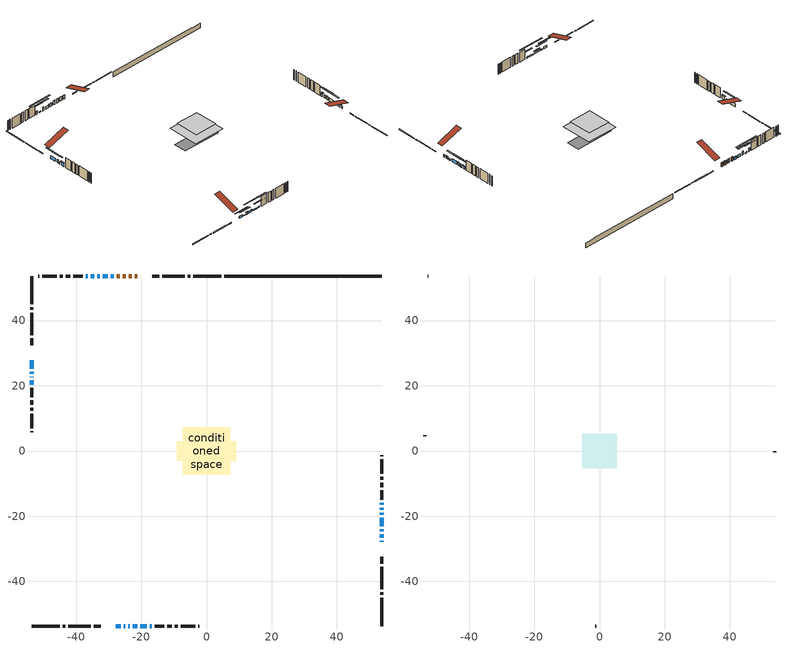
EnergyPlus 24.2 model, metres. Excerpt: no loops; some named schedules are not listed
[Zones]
conditioned space
 floor outside (Floor1 construction): -0.53,-0.53 -0.53,0.53 0.53,0.53 0.53,-0.53 z0.31
 floor outside (Floor2 construction): -1.83,-1.83 -1.83,1.83 1.83,1.83 1.83,-1.83 z0.31
 floor adiabatic (AdiabaticFloorConstruction): -7.33,-7.33 -7.33,7.33 7.33,7.33 7.33,-7.33 z2.75
 floor foundation (Slab1 construction): -9.08,-2.96 -9.08,2.96 9.08,2.96 9.08,-2.96 z-2.13
 wall outside (RimJoist1 construction): 4.58,53.67 -4.06,53.67 / -53.67,-53.67 -45.02,-53.67 / -53.67,53.67 -53.67,45.02 / 53.67,-53.67 53.67,-45.02 z0.31:0.61
 wall outside (RimJoist2 construction): -4.99,53.67 -5.79,53.67 / -44.09,-53.67 -43.29,-53.67 / -53.67,44.09 -53.67,43.29 / 53.67,-44.09 53.67,-43.29 z0.31:0.61
 wall outside (RimJoist3 construction): -6.72,53.67 -13.64,53.67 / -42.36,-53.67 -35.45,-53.67 / -53.67,42.36 -53.67,35.45 / 53.67,-42.36 53.67,-35.45 z0.31:0.61
 wall outside (RimJoist4 construction): -14.57,53.67 -16.68,53.67 / -34.52,-53.67 -32.4,-53.67 / -53.67,34.52 -53.67,32.4 / 53.67,-34.52 53.67,-32.4 z0.31:0.61
 wall outside (AdiabaticWallConstruction 1): -21.29,53.67 -22.03,53.67 / -22.95,53.67 -23.89,53.67 / -24.82,53.67 -25.71,53.67 / -26.63,53.67 -27.49,53.67 z0.31:2.34
 wall outside (AdiabaticWallConstruction): 53.67,-27.8 53.67,-27.54 / -53.67,22.74 -53.67,22.67 / -30.36,53.67 -31.85,53.67 z0.31:1.53; -27.8,-53.67 -26.27,-53.67 / 53.67,-26.61 53.67,-25.6 / -28.41,53.67 -29.43,53.67 / -24.06,-53.67 -23.55,-53.67 z0.31:1.33; -53.67,27.8 -53.67,25.21 / 53.67,-23.13 53.67,-20.54 z0.31:1.83; -53.67,24.28 -53.67,23.67 / 53.67,-18.07 53.67,-17.46 / 53.67,-16.53 53.67,-15.92 / -36.36,53.67 -36.97,53.67 z0.31:1.84; 53.67,-24.67 53.67,-24.06 / -17.42,-53.67 -16.8,-53.67 z0.31:0.92; -25.35,-53.67 -24.98,-53.67 z0.31:0.67; -22.62,-53.67 -21.3,-53.67 z0.31:1.23; -32.77,53.67 -33.49,53.67 / -53.67,21.75 -53.67,20.33 z0.31:2.09; -34.41,53.67 -35.43,53.67 / -20.37,-53.67 -18.34,-53.67 z0.31:0.82; 53.67,-19.61 53.67,-19 z0.31:2.04
 wall outside (Wall1 construction): -37.9,53.67 -40.82,53.67 / -15.87,-53.67 -12.96,-53.67 / -53.67,19.4 -53.67,16.48 / 53.67,-15 53.67,-12.08 z0.31:5.19
 wall outside (Wall2 construction): -41.74,53.67 -43.11,53.67 / -12.03,-53.67 -10.66,-53.67 / -53.67,15.55 -53.67,14.19 / 53.67,-11.15 53.67,-9.78 z0.31:5.19
 wall outside (Wall3 construction): -44.04,53.67 -44.94,53.67 / -9.73,-53.67 -8.83,-53.67 / -53.67,13.26 -53.67,12.36 / 53.67,-8.85 53.67,-7.95 z0.31:5.19
 wall outside (Wall4 construction): -45.87,53.67 -50.35,53.67 / -7.91,-53.67 -3.42,-53.67 / -53.67,11.43 -53.67,6.95 / 53.67,-7.03 53.67,-2.54 z0.31:5.19
 wall outside (Wall5 construction): -51.28,53.67 -51.53,53.67 / -2.49,-53.67 -2.25,-53.67 / -53.67,6.02 -53.67,5.77 / 53.67,-1.61 53.67,-1.37 z0.31:5.19
 wall foundation (FoundationWall1 construction): 5.51,53.67,-2.13 5.51,53.67,0.31 48.85,53.67,0.31 48.85,53.67,-0.01 53.67,53.67,-0.01 53.67,53.67,-2.13
 window (WindowConstruction 17): 53.67,-27.8 53.67,-27.54 z0.31:1.53
 window (WindowConstruction 6): -27.8,-53.67 -26.27,-53.67 z0.31:1.32
 window (WindowConstruction 7): -53.67,27.8 -53.67,25.21 z0.31:1.83
 window (WindowConstruction 8): -53.67,24.28 -53.67,23.67 z0.31:1.83
 window (WindowConstruction 9): 53.67,-26.61 53.67,-25.6 z0.31:1.32
 window (WindowConstruction 10): 53.67,-24.67 53.67,-24.06 z0.31:0.92
 window (WindowConstruction 11): -28.42,53.67 -29.43,53.67 z0.31:1.32
 window (WindowConstruction 12): -25.34,-53.67 -24.99,-53.67 z0.31:0.67
 window (WindowConstruction 13): -24.06,-53.67 -23.55,-53.67 z0.31:1.32
 window (WindowConstruction 14): -22.62,-53.67 -21.3,-53.67 z0.31:1.22
 window (WindowConstruction 19): -53.67,22.74 -53.67,22.68 z0.31:1.53
 window (WindowConstruction 18): -30.36,53.67 -31.85,53.67 z0.31:1.53
 window (WindowConstruction 15): -32.77,53.67 -33.48,53.67 z0.31:2.09
 window (WindowConstruction 16): -53.67,21.75 -53.67,20.33 z0.31:2.09
 window (WindowConstruction 20): -34.41,53.67 -35.43,53.67 z0.31:0.82
 window (WindowConstruction 21): -20.37,-53.67 -18.34,-53.67 z0.31:0.82
 window (WindowConstruction): 53.67,-23.13 53.67,-20.54 z0.31:1.83
 window (WindowConstruction 1): 53.67,-19.61 53.67,-19 z0.31:2.04
 window (WindowConstruction 2): 53.67,-18.07 53.67,-17.46 z0.31:1.83
 window (WindowConstruction 3): 53.67,-16.53 53.67,-15.92 z0.31:1.83
 window (WindowConstruction 4): -36.36,53.67 -36.97,53.67 z0.31:1.83
 window (WindowConstruction 5): -17.41,-53.67 -16.8,-53.67 z0.31:0.92
 door (Door): -21.29,53.67 -22.02,53.67 z0.31:2.34
 door (Door 1): -22.95,53.67 -23.89,53.67 z0.31:2.34
 door (Door 2): -24.82,53.67 -25.71,53.67 z0.31:2.34
 door (Door 3): -26.64,53.67 -27.49,53.67 z0.31:2.34
 ceiling adiabatic (AdiabaticFloorConstruction): 7.33,-7.33 7.33,7.33 -7.33,7.33 -7.33,-7.33 z2.75
attic - vented
 floor to conditioned space (Floor3 construction Reversed): -5.36,-5.36 -5.36,5.36 5.36,5.36 5.36,-5.36 z5.19
 wall outside (Wall6 construction): -52.45,53.67 -52.74,53.67 / -1.32,-53.67 -1.03,-53.67 / -53.67,4.84 -53.67,4.55 / 53.67,-0.44 53.67,-0.15 z0.31:5.19
 roof outside (Roof1 construction): -20.36,53.67,5.19 -20.36,43.24,8.66 -17.61,43.24,8.66 -17.61,53.67,5.19; -28.73,-53.67,5.19 -28.73,-43.24,8.66 -31.48,-43.24,8.66 -31.48,-53.67,5.19; -53.67,28.73,5.19 -43.24,28.73,8.66 -43.24,31.48,8.66 -53.67,31.48,5.19; 53.67,-28.73,5.19 43.24,-28.73,8.66 43.24,-31.48,8.66 53.67,-31.48,5.19
shading: -23.63,-53.67 -30.44,-53.67 -30.44,-54.08 -23.63,-54.08 z3.96; -53.67,22.57 -53.67,30.44 -54.08,30.44 -54.08,22.57 z4.47; -53.67,21.03 -53.67,26.92 -54.08,26.92 -54.08,21.03 z4.47; 53.67,-25.4 53.67,-26.81 54.08,-26.81 54.08,-25.4 z1.53; 53.67,-23.86 53.67,-24.87 54.08,-24.87 54.08,-23.86 z1.12; -29.63,53.67 -28.21,53.67 -28.21,54.08 -29.63,54.08 z1.53; -22.35,-53.67 -27.98,-53.67 -27.98,-54.08 -22.35,-54.08 z3.31; -23.35,-53.67 -24.26,-53.67 -24.26,-54.08 -23.35,-54.08 z1.53; -21.1,-53.67 -22.82,-53.67 -22.82,-54.08 -21.1,-54.08 z1.43; -36.12,53.67 -30.14,53.67 -30.14,54.08 -36.12,54.08 z4.73; -53.67,20.13 -53.67,21.95 -54.08,21.95 -54.08,20.13 z2.29; -40.51,53.67 -29.33,53.67 -29.33,54.08 -40.51,54.08 z5.9; -13.26,-53.67 -25.45,-53.67 -25.45,-54.08 -13.26,-54.08 z5.9; 53.67,-17.9 53.67,-25.77 54.08,-25.77 54.08,-17.9 z4.47; 53.67,-16.36 53.67,-22.25 54.08,-22.25 54.08,-16.36 z4.68; 53.67,-14.82 53.67,-20.71 54.08,-20.71 54.08,-14.82 z4.47; 53.67,-15.72 53.67,-16.73 54.08,-16.73 54.08,-15.72 z2.04; -39.61,53.67 -33.72,53.67 -33.72,54.08 -39.61,54.08 z4.47; -14.16,-53.67 -20.05,-53.67 -20.05,-54.08 -14.16,-54.08 z3.56
[Building]
Building 1: Terrain=Suburbs
[Site:Location]
Edmonton Intl AP_AB: Latitude {deg}=53.31; Longitude {deg}=-113.58; Time Zone {hr}=-7; Elevation {m}=723; Keep Site Location Information=Yes
[Site:GroundTemperature:Shallow]
-1.56185, -3.61833, -3.78302, -2.80711, 1.11059, 5.01004, 8.39065, 10.5322, 10.7141, 8.97234, 5.67794, 1.89811
[Site:WaterMainsTemperature]
Calculation Method=Schedule; Temperature Schedule=mains temperature schedule
[Material] Roughness=Rough; Thermal Absorptance=0.9
Name | Thickness {m} | Conductivity {W/m-K} | Density {kg/m3} | Specific Heat {J/kg-K} | Solar Absorptance | Visible Absorptance
asphalt or fiberglass shingles | 0.00635 | 0.162714 | 1121.4 | 1465.45 | 0.4 | 0.4
ceiling loosefill ins | 0.169333 | 0.0480833 | 16.02 | 1046.75 | 0.7 | 0.7
ceiling stud and cavity | 0.1397 | 0.0952427 | 65.682 | 1177.47 | 0.7 | 0.7
concrete 4.0 in. | 0.1016 | 1.803125 | 2242.8 | 837.4 | 0.7 | 0.7
concrete 8.0 in. | 0.2032 | 1.803125 | 2242.8 | 837.4 | 0.7 | 0.7
door material | 0.04445 | 0.188738 | 512.64 | 1214.23 | 0.7 | 0.7
door material 1 | 0.04445 | 0.053851 | 512.64 | 1214.23 | 0.7 | 0.7
exterior vertical ins | 0.0460229 | 0.029427 | 32.04 | 1214.23 | 0.7 | 0.7
floor covering | 0.0127 | 0.0433444 | 54.468 | 1339.84 | 0.6 | 0.6
floor rigid ins; rim joist rigid ins | 0.051816 | 0.029427 | 32.04 | 1214.23 | 0.7 | 0.7
floor rigid ins 1; wall rigid ins | 0.512978 | 0.029427 | 32.04 | 1214.23 | 0.7 | 0.7
floor stud and cavity | 0.1397 | 0.100785 | 92.3553 | 1139.71 | 0.7 | 0.7
floor stud and cavity 1 | 0.1397 | 0.0984096 | 92.3553 | 1139.71 | 0.7 | 0.7
floor stud and cavity 2 | 0.1397 | 1.75129 | 37.0049 | 1207.88 | 0.7 | 0.7
furniture material conditioned space 1 | 0.1524 | 0.115458 | 640.8 | 1214.23 | 0.6 | 0.6
gypsum board | 0.0127 | 0.160291 | 801 | 837.4 | 0.6 | 0.6
gypsum board 1 | 0.0127 | 0.160291 | 801 | 837.4 | 0.7 | 0.7
osb sheathing 0.5 in. | 0.0127 | 0.115458 | 512.64 | 1214.23 | 0.7 | 0.7
osb sheathing 0.75 in. | 0.01905 | 0.115458 | 512.64 | 1214.23 | 0.7 | 0.7
osb sheathing 2.0 in. | 0.0508 | 0.115458 | 512.64 | 1214.23 | 0.7 | 0.7
rim joist stud and cavity | 0.0508 | 0.0314757 | 125.044 | 1163.47 | 0.6 | 0.6
rim joist stud and cavity 1 | 0.0508 | 0.35803 | 125.044 | 1163.47 | 0.6 | 0.6
rim joist stud and cavity 2 | 0.0508 | 0.0449671 | 125.044 | 1163.47 | 0.6 | 0.6
rim joist stud and cavity 3 | 0.0508 | 0.0355479 | 125.044 | 1163.47 | 0.6 | 0.6
wall stud and cavity | 0.1397 | 0.100811 | 139.0536 | 1170.24 | 0.7 | 0.7
wall stud and cavity 1 | 0.1397 | 0.0877637 | 139.0536 | 1170.24 | 0.7 | 0.7
wall stud and cavity 2 | 0.1397 | 0.110654 | 139.0536 | 1170.24 | 0.7 | 0.7
wall stud and cavity 3 | 0.1397 | 0.100429 | 139.0536 | 1170.24 | 0.7 | 0.7
wall stud and cavity 4 | 0.1397 | 0.0952443 | 139.0536 | 1170.24 | 0.7 | 0.7
wall stud and cavity 5 | 0.0889 | 6.1454 | 50.32683 | 1063.81 | 0.6 | 0.6
wall stud and cavity 6 | 0.0889 | 0.380278 | 52.3479 | 1209.89 | 0.7 | 0.7
wall stud and cavity 7 | 0.0889 | 0.391764 | 83.0341 | 1211.67 | 0.7 | 0.7
wood siding | 0.0254 | 0.102417 | 544.68 | 1172.36 | 0.4 | 0.4
wood siding 1 | 0.00254 | 0.102417 | 544.68 | 1172.36 | 0.4 | 0.4
wood siding 2; wood siding 3; wood siding 4 | 0.0254 | 0.102417 | 544.68 | 1172.36 | 0.7 | 0.7
[WindowMaterial:SimpleGlazingSystem]
Name | U-Factor {W/m2-K} | Solar Heat Gain Coefficient
WindowMaterial | 1.58643 | 0.59
WindowMaterial 1 | 4.11996 | 0.54
WindowMaterial 10 | 1.91519 | 0.48
WindowMaterial 11 | 3.30346 | 0.56
WindowMaterial 12 | 2.16672 | 0.41
WindowMaterial 13 | 3.16321 | 0.32
WindowMaterial 14 | 5.10679 | 0.5
WindowMaterial 2 | 1.84705 | 0.53
WindowMaterial 3 | 3.304596 | 0.58
WindowMaterial 4 | 4.03876 | 0.55
WindowMaterial 5 | 1.66252 | 0.55
WindowMaterial 6 | 4.17503 | 0.54
WindowMaterial 7 | 3.27734 | 0.47
WindowMaterial 8 | 4.58669 | 0.51
WindowMaterial 9 | 4.18923 | 0.54
[Construction]
AdiabaticFloorConstruction: floor stud and cavity 2, floor rigid ins 1, osb sheathing 0.75 in., floor covering
AdiabaticWallConstruction: wood siding 3, wall rigid ins, wall stud and cavity 6, gypsum board
AdiabaticWallConstruction 1: wood siding 4, wall rigid ins, wall stud and cavity 6, gypsum board
Door; Door 2: door material
Door 1; Door 3: door material 1
Floor1 construction: floor stud and cavity, floor rigid ins, osb sheathing 0.75 in., floor covering
Floor2 construction: floor stud and cavity 1, floor rigid ins, osb sheathing 0.75 in., floor covering
Floor3 construction Reversed: gypsum board, ceiling stud and cavity, ceiling loosefill ins
FoundationWall1 construction: concrete 8.0 in., gypsum board 1
furniture construction conditioned space 1: furniture material conditioned space 1
PartitionWallConstruction: gypsum board, wall stud and cavity 7, gypsum board
RimJoist1 construction: wood siding 2, osb sheathing 2.0 in., rim joist stud and cavity
RimJoist2 construction: wood siding 2, rim joist rigid ins, osb sheathing 2.0 in., rim joist stud and cavity 1
RimJoist3 construction: wood siding 2, rim joist rigid ins, osb sheathing 2.0 in., rim joist stud and cavity 2
RimJoist4 construction: wood siding 2, rim joist rigid ins, osb sheathing 2.0 in., rim joist stud and cavity 3
Roof1 construction: asphalt or fiberglass shingles
Slab1 construction: concrete 4.0 in.
Wall1 construction: wood siding, osb sheathing 0.5 in., wall stud and cavity, gypsum board
Wall2 construction: wood siding, osb sheathing 0.5 in., wall stud and cavity 1, gypsum board
Wall3 construction: wood siding, osb sheathing 0.5 in., wall stud and cavity 2, gypsum board
Wall4 construction: wood siding, osb sheathing 0.5 in., wall stud and cavity 3, gypsum board
Wall5 construction: wood siding, osb sheathing 0.5 in., wall stud and cavity 4, gypsum board
Wall6 construction: wood siding 1, wall stud and cavity 5
WindowConstruction: WindowMaterial
WindowConstruction 1: WindowMaterial 1
WindowConstruction 10; WindowConstruction 5: WindowMaterial 3
WindowConstruction 11; WindowConstruction 9: WindowMaterial 6
WindowConstruction 12: WindowMaterial 7
WindowConstruction 13: WindowMaterial 8
WindowConstruction 14: WindowMaterial 9
WindowConstruction 15; WindowConstruction 16: WindowMaterial 10
WindowConstruction 17: WindowMaterial 11
WindowConstruction 18: WindowMaterial 12
WindowConstruction 19: WindowMaterial 13
WindowConstruction 2; WindowConstruction 3; WindowConstruction 4; WindowConstruction 8: WindowMaterial 2
WindowConstruction 20; WindowConstruction 21: WindowMaterial 14
WindowConstruction 6: WindowMaterial 4
WindowConstruction 7: WindowMaterial 5
[Zone] Multiplier=1; Part of Total Floor Area=Yes
Name | Volume {m3}
attic - vented | 64.7516
conditioned space | 837.1
[Space]
Name | Zone | Volume {m3}
attic - vented 1 | attic - vented | 64.7516
conditioned space 1 | conditioned space | 837.1
[ZoneInfiltration:EffectiveLeakageArea]
infil attic - vented 1: Zone or Space=attic - vented 1; Schedule=Always On Discrete; Effective Air Leakage Area {cm2}=3989.91; Stack Coefficient=0.000580928; Wind Coefficient=1.62848e-05
[ZoneMixing]
whole house fan mix: Zone or Space=attic - vented; Schedule=Always On Continuous; Design Flow Rate Calculation Method=Flow/Zone; Design Flow Rate {m3/s}=0; Source Zone or Space=conditioned space
[SurfaceProperty:ExposedFoundationPerimeter]
Slab1: Exposed Perimeter Calculation Method=TotalExposedPerimeter; Total Exposed Perimeter {m}=48.158
[InternalMass] Zone or ZoneList=conditioned space; Space or SpaceList=conditioned space 1
Name | Construction | Surface Area {m2}
furniture mass conditioned space 1 | furniture construction conditioned space 1 | 134.72
partition wall mass | PartitionWallConstruction | 336.8
[Lights]
interior lighting: Zone or ZoneList or Space or SpaceList=conditioned space 1; Schedule=interior lighting schedule; Design Level Calculation Method=LightingLevel; Lighting Level {W}=343.2; Return Air Fraction=0; Fraction Radiant=0.6; Fraction Visible=0.2; Fraction Replaceable=1
[People]
occupants: Zone or ZoneList or Space or SpaceList=conditioned space 1; Number of People Schedule=occupants schedule; Number of People Calculation Method=People; Number of People=3; Fraction Radiant=0.314171; Sensible Heat Fraction=0.56303; Activity Level Schedule=occupants activity schedule; Carbon Dioxide Generation Rate {m3/s-W}=0; Enable ASHRAE 55 Comfort Warnings=No; Mean Radiant Temperature Calculation Type=EnclosureAveraged
[ElectricEquipment] Zone or ZoneList or Space or SpaceList=conditioned space 1; Design Level Calculation Method=EquipmentLevel
Name | Schedule | Design Level {W} | Fraction Latent | Fraction Radiant | Fraction Lost
clothes dryer | clothes dryer schedule | 140.772 | 0.015 | 0.081 | 0.85
clothes washer | clothes washer schedule | 32.1985 | 0.03 | 0.162 | 0.7
cooking range | cooking range schedule | 215.147 | 0.08 | 0.432 | 0.2
dishwasher | dishwasher schedule | 66.8632 | 0.3 | 0.18 | 0.4
fridge | fridge schedule | 72.9452 | 0 | 0.6 | 0
mech vent bath fan 0 | mech vent bath fan 0 schedule | 50.2 | 0 | 0 | 1
mech vent bath fan 1 | mech vent bath fan 1 schedule | 50.2 | 0 | 0 | 1
mech vent house fan | mech vent house fan schedule | 0 | 0 | 0 | 1
mech vent house fan cfis | mech vent house fan cfis schedule | 0 | 0 | 0 | 0
mech vent range fan 0 | mech vent range fan 0 schedule | 57 | 0 | 0 | 1
misc plug loads | misc plug loads schedule | 494.7 | 0.045 | 0.513 | 0.1
whole house fan | Always On Discrete | 0 | 0 | 0 | 1
[OtherEquipment] Zone or ZoneList or Space or SpaceList=conditioned space 1; Design Level Calculation Method=EquipmentLevel
Name | Fuel Type | Schedule | Design Level {W} | Fraction Latent | Fraction Radiant | Fraction Lost
clothes dryer 1 | Electricity | clothes dryer schedule | 0 | 0.015 | 0.081 | 0.85
cooking range 1 | Electricity | cooking range schedule | 0 | 0.08 | 0.432 | 0.2
general water use latent | None | general water use schedule | 62.594 | 1 | 0 | 0
general water use sensible | None | general water use schedule | -61.6891 | 0 | 0.6 | 0
mech vent house fan latent load | None | Always On Discrete | 0 | 1 | 0 | 0
mech vent house fan sensible load | None | Always On Discrete | 0 | 0 | 0 | 0
water heater energy adjustment1 | NaturalGas | Always On Discrete | 0.01 | 0 | 0 | 1
[ZoneInfiltration:DesignFlowRate] Zone or ZoneList or Space or SpaceList=conditioned space 1; Schedule=Always On Discrete; Design Flow Rate Calculation Method=Flow/Zone; Design Flow Rate {m3/s}=0
infil flow; natural vent flow; whole house fan flow
[Foundation:Kiva]
Foundation Kiva 1: Initial Indoor Air Temperature {C}=18; Wall Height Above Grade {m}=0.309982; Wall Depth Below Slab {m}=0.2032; Custom Block Material Name 1=exterior vertical ins; Custom Block Depth 1 {m}=2.43998; Custom Block X Position 1 {m}=0.2159; Custom Block Z Position 1 {m}=0
[Foundation:Kiva:Settings]
Soil Conductivity {W/m-K}=0.849921; Soil Density {kg/m3}=1842.3; Soil Specific Heat {J/kg-K}=418.7; Ground Solar Absorptivity=0.9; Ground Thermal Absorptivity=0.9; Ground Surface Roughness {m}=0.03; Far-Field Width {m}=40; Deep-Ground Boundary Condition=ZeroFlux; Deep-Ground Depth {m}=40; Minimum Cell Dimension {m}=0.2; Maximum Cell Growth Coefficient=3; Simulation Timestep=Timestep
[Exterior:Lights]
exterior lighting: Schedule=exterior lighting schedule; Design Level {W}=75.6
[Schedule:Constant]
Name | Hourly Value
Always On Continuous; mech vent house fan schedule; mech vent house fan cfis schedule; Always On Discrete | 1
occupants activity schedule | 117.228
fridge schedule | 0
[Schedule:Week:Daily]
interior lighting schedule Week Rule - Jan1-Jan27: interior lighting schedule day, interior lighting schedule day, interior lighting schedule day, interior lighting schedule day, interior lighting schedule day, interior lighting schedule day, interior lighting schedule day, interior lighting schedule default day, interior lighting schedule default day, interior lighting schedule default day, interior lighting schedule default day, interior lighting schedule default day
interior lighting schedule Week Rule - Jan28-Feb3: interior lighting schedule day, interior lighting schedule day, interior lighting schedule day, interior lighting schedule day, interior lighting schedule day 1, interior lighting schedule day 1, interior lighting schedule day 1, interior lighting schedule default day, interior lighting schedule default day, interior lighting schedule default day, interior lighting schedule default day, interior lighting schedule default day
interior lighting schedule Week Rule - Feb4-Feb24: interior lighting schedule day 1, interior lighting schedule day 1, interior lighting schedule day 1, interior lighting schedule day 1, interior lighting schedule day 1, interior lighting schedule day 1, interior lighting schedule day 1, interior lighting schedule default day, interior lighting schedule default day, interior lighting schedule default day, interior lighting schedule default day, interior lighting schedule default day
interior lighting schedule Week Rule - Feb25-Mar3: interior lighting schedule day 1, interior lighting schedule day 1, interior lighting schedule day 1, interior lighting schedule day 1, interior lighting schedule day 2, interior lighting schedule day 2, interior lighting schedule day 2, interior lighting schedule default day, interior lighting schedule default day, interior lighting schedule default day, interior lighting schedule default day, interior lighting schedule default day
interior lighting schedule Week Rule - Mar4-Mar31: interior lighting schedule day 2, interior lighting schedule day 2, interior lighting schedule day 2, interior lighting schedule day 2, interior lighting schedule day 2, interior lighting schedule day 2, interior lighting schedule day 2, interior lighting schedule default day, interior lighting schedule default day, interior lighting schedule default day, interior lighting schedule default day, interior lighting schedule default day
interior lighting schedule Week Rule - Apr1-Apr28: interior lighting schedule day 3, interior lighting schedule day 3, interior lighting schedule day 3, interior lighting schedule day 3, interior lighting schedule day 3, interior lighting schedule day 3, interior lighting schedule day 3, interior lighting schedule default day, interior lighting schedule default day, interior lighting schedule default day, interior lighting schedule default day, interior lighting schedule default day
interior lighting schedule Week Rule - Apr29-May5: interior lighting schedule day 3, interior lighting schedule day 3, interior lighting schedule day 4, interior lighting schedule day 4, interior lighting schedule day 4, interior lighting schedule day 4, interior lighting schedule day 4, interior lighting schedule default day, interior lighting schedule default day, interior lighting schedule default day, interior lighting schedule default day, interior lighting schedule default day
interior lighting schedule Week Rule - May6-May26: interior lighting schedule day 4, interior lighting schedule day 4, interior lighting schedule day 4, interior lighting schedule day 4, interior lighting schedule day 4, interior lighting schedule day 4, interior lighting schedule day 4, interior lighting schedule default day, interior lighting schedule default day, interior lighting schedule default day, interior lighting schedule default day, interior lighting schedule default day
interior lighting schedule Week Rule - May27-Jun2: interior lighting schedule day 4, interior lighting schedule day 4, interior lighting schedule day 4, interior lighting schedule day 4, interior lighting schedule day 4, interior lighting schedule day 5, interior lighting schedule day 5, interior lighting schedule default day, interior lighting schedule default day, interior lighting schedule default day, interior lighting schedule default day, interior lighting schedule default day
interior lighting schedule Week Rule - Jun3-Jun30: interior lighting schedule day 5, interior lighting schedule day 5, interior lighting schedule day 5, interior lighting schedule day 5, interior lighting schedule day 5, interior lighting schedule day 5, interior lighting schedule day 5, interior lighting schedule default day, interior lighting schedule default day, interior lighting schedule default day, interior lighting schedule default day, interior lighting schedule default day
interior lighting schedule Week Rule - Jul1-Jul28: interior lighting schedule day 6, interior lighting schedule day 6, interior lighting schedule day 6, interior lighting schedule day 6, interior lighting schedule day 6, interior lighting schedule day 6, interior lighting schedule day 6, interior lighting schedule default day, interior lighting schedule default day, interior lighting schedule default day, interior lighting schedule default day, interior lighting schedule default day
interior lighting schedule Week Rule - Jul29-Aug4: interior lighting schedule day 6, interior lighting schedule day 6, interior lighting schedule day 6, interior lighting schedule day 7, interior lighting schedule day 7, interior lighting schedule day 7, interior lighting schedule day 7, interior lighting schedule default day, interior lighting schedule default day, interior lighting schedule default day, interior lighting schedule default day, interior lighting schedule default day
interior lighting schedule Week Rule - Aug5-Aug25: interior lighting schedule day 7, interior lighting schedule day 7, interior lighting schedule day 7, interior lighting schedule day 7, interior lighting schedule day 7, interior lighting schedule day 7, interior lighting schedule day 7, interior lighting schedule default day, interior lighting schedule default day, interior lighting schedule default day, interior lighting schedule default day, interior lighting schedule default day
interior lighting schedule Week Rule - Aug26-Sep1: interior lighting schedule day 7, interior lighting schedule day 7, interior lighting schedule day 7, interior lighting schedule day 7, interior lighting schedule day 7, interior lighting schedule day 7, interior lighting schedule day 8, interior lighting schedule default day, interior lighting schedule default day, interior lighting schedule default day, interior lighting schedule default day, interior lighting schedule default day
interior lighting schedule Week Rule - Sep2-Sep29: interior lighting schedule day 8, interior lighting schedule day 8, interior lighting schedule day 8, interior lighting schedule day 8, interior lighting schedule day 8, interior lighting schedule day 8, interior lighting schedule day 8, interior lighting schedule default day, interior lighting schedule default day, interior lighting schedule default day, interior lighting schedule default day, interior lighting schedule default day
interior lighting schedule Week Rule - Sep30-Oct6: interior lighting schedule day 8, interior lighting schedule day 9, interior lighting schedule day 9, interior lighting schedule day 9, interior lighting schedule day 9, interior lighting schedule day 9, interior lighting schedule day 9, interior lighting schedule default day, interior lighting schedule default day, interior lighting schedule default day, interior lighting schedule default day, interior lighting schedule default day
interior lighting schedule Week Rule - Oct7-Oct27: interior lighting schedule day 9, interior lighting schedule day 9, interior lighting schedule day 9, interior lighting schedule day 9, interior lighting schedule day 9, interior lighting schedule day 9, interior lighting schedule day 9, interior lighting schedule default day, interior lighting schedule default day, interior lighting schedule default day, interior lighting schedule default day, interior lighting schedule default day
interior lighting schedule Week Rule - Oct28-Nov3: interior lighting schedule day 9, interior lighting schedule day 9, interior lighting schedule day 9, interior lighting schedule day 9, interior lighting schedule day 10, interior lighting schedule day 10, interior lighting schedule day 10, interior lighting schedule default day, interior lighting schedule default day, interior lighting schedule default day, interior lighting schedule default day, interior lighting schedule default day
interior lighting schedule Week Rule - Nov4-Nov24: interior lighting schedule day 10, interior lighting schedule day 10, interior lighting schedule day 10, interior lighting schedule day 10, interior lighting schedule day 10, interior lighting schedule day 10, interior lighting schedule day 10, interior lighting schedule default day, interior lighting schedule default day, interior lighting schedule default day, interior lighting schedule default day, interior lighting schedule default day
interior lighting schedule Week Rule - Nov25-Dec1: interior lighting schedule day 10, interior lighting schedule day 10, interior lighting schedule day 10, interior lighting schedule day 10, interior lighting schedule day 10, interior lighting schedule day 10, interior lighting schedule day 11, interior lighting schedule default day, interior lighting schedule default day, interior lighting schedule default day, interior lighting schedule default day, interior lighting schedule default day
interior lighting schedule Week Rule - Dec2-Dec31: interior lighting schedule day 11, interior lighting schedule day 11, interior lighting schedule day 11, interior lighting schedule day 11, interior lighting schedule day 11, interior lighting schedule day 11, interior lighting schedule day 11, interior lighting schedule default day, interior lighting schedule default day, interior lighting schedule default day, interior lighting schedule default day, interior lighting schedule default day
occupants schedule Week Rule - Jan1-Dec31: occupants schedule day, occupants schedule day, occupants schedule day, occupants schedule day, occupants schedule day, occupants schedule day, occupants schedule day, occupants schedule default day, occupants schedule default day, occupants schedule default day, occupants schedule default day, occupants schedule default day
clothes dryer schedule Week Rule - Jan1-Dec31: clothes dryer schedule day, clothes dryer schedule day, clothes dryer schedule day, clothes dryer schedule day, clothes dryer schedule day, clothes dryer schedule day, clothes dryer schedule day, clothes dryer schedule default day, clothes dryer schedule default day, clothes dryer schedule default day, clothes dryer schedule default day, clothes dryer schedule default day
clothes washer schedule Week Rule - Jan1-Dec31: clothes washer schedule day, clothes washer schedule day, clothes washer schedule day, clothes washer schedule day, clothes washer schedule day, clothes washer schedule day, clothes washer schedule day, clothes washer schedule default day, clothes washer schedule default day, clothes washer schedule default day, clothes washer schedule default day, clothes washer schedule default day
cooking range schedule Week Rule - Jan1-Dec31: cooking range schedule day, cooking range schedule day, cooking range schedule day, cooking range schedule day, cooking range schedule day, cooking range schedule day, cooking range schedule day, cooking range schedule default day, cooking range schedule default day, cooking range schedule default day, cooking range schedule default day, cooking range schedule default day
dishwasher schedule Week Rule - Jan1-Dec31: dishwasher schedule day, dishwasher schedule day, dishwasher schedule day, dishwasher schedule day, dishwasher schedule day, dishwasher schedule day, dishwasher schedule day, dishwasher schedule default day, dishwasher schedule default day, dishwasher schedule default day, dishwasher schedule default day, dishwasher schedule default day
mech vent bath fan 0 schedule Week Rule - Jan1-Dec31: mech vent bath fan 0 schedule day, mech vent bath fan 0 schedule day, mech vent bath fan 0 schedule day, mech vent bath fan 0 schedule day, mech vent bath fan 0 schedule day, mech vent bath fan 0 schedule day, mech vent bath fan 0 schedule day, mech vent bath fan 0 schedule default day, mech vent bath fan 0 schedule default day, mech vent bath fan 0 schedule default day, mech vent bath fan 0 schedule default day, mech vent bath fan 0 schedule default day
mech vent bath fan 1 schedule Week Rule - Jan1-Dec31: mech vent bath fan 1 schedule day, mech vent bath fan 1 schedule day, mech vent bath fan 1 schedule day, mech vent bath fan 1 schedule day, mech vent bath fan 1 schedule day, mech vent bath fan 1 schedule day, mech vent bath fan 1 schedule day, mech vent bath fan 1 schedule default day, mech vent bath fan 1 schedule default day, mech vent bath fan 1 schedule default day, mech vent bath fan 1 schedule default day, mech vent bath fan 1 schedule default day
mech vent range fan 0 schedule Week Rule - Jan1-Dec31: mech vent range fan 0 schedule day, mech vent range fan 0 schedule day, mech vent range fan 0 schedule day, mech vent range fan 0 schedule day, mech vent range fan 0 schedule day, mech vent range fan 0 schedule day, mech vent range fan 0 schedule day, mech vent range fan 0 schedule default day, mech vent range fan 0 schedule default day, mech vent range fan 0 schedule default day, mech vent range fan 0 schedule default day, mech vent range fan 0 schedule default day
misc plug loads schedule Week Rule - Jan1-Dec31: misc plug loads schedule day, misc plug loads schedule day, misc plug loads schedule day, misc plug loads schedule day, misc plug loads schedule day, misc plug loads schedule day, misc plug loads schedule day, misc plug loads schedule default day, misc plug loads schedule default day, misc plug loads schedule default day, misc plug loads schedule default day, misc plug loads schedule default day
[Schedule:Year]
interior lighting schedule: interior lighting schedule Week Rule - Jan1-Jan27, 1, 1, 1, 27, interior lighting schedule Week Rule - Jan28-Feb3, 1, 28, 2, 3, interior lighting schedule Week Rule - Feb4-Feb24, 2, 4, 2, 24, interior lighting schedule Week Rule - Feb25-Mar3, 2, 25, 3, 3, interior lighting schedule Week Rule - Mar4-Mar31, 3, 4, 3, 31, interior lighting schedule Week Rule - Apr1-Apr28, 4, 1, 4, 28, interior lighting schedule Week Rule - Apr29-May5, 4, 29, 5, 5, interior lighting schedule Week Rule - May6-May26, 5, 6, 5, 26, interior lighting schedule Week Rule - May27-Jun2, 5, 27, 6, 2, interior lighting schedule Week Rule - Jun3-Jun30, 6, 3, 6, 30, interior lighting schedule Week Rule - Jul1-Jul28, 7, 1, 7, 28, interior lighting schedule Week Rule - Jul29-Aug4, 7, 29, 8, 4, interior lighting schedule Week Rule - Aug5-Aug25, 8, 5, 8, 25, interior lighting schedule Week Rule - Aug26-Sep1, 8, 26, 9, 1, interior lighting schedule Week Rule - Sep2-Sep29, 9, 2, 9, 29, interior lighting schedule Week Rule - Sep30-Oct6, 9, 30, 10, 6, interior lighting schedule Week Rule - Oct7-Oct27, 10, 7, 10, 27, interior lighting schedule Week Rule - Oct28-Nov3, 10, 28, 11, 3, interior lighting schedule Week Rule - Nov4-Nov24, 11, 4, 11, 24, interior lighting schedule Week Rule - Nov25-Dec1, 11, 25, 12, 1, interior lighting schedule Week Rule - Dec2-Dec31, 12, 2, 12, 31
occupants schedule: occupants schedule Week Rule - Jan1-Dec31, 1, 1, 12, 31
clothes dryer schedule: clothes dryer schedule Week Rule - Jan1-Dec31, 1, 1, 12, 31
clothes washer schedule: clothes washer schedule Week Rule - Jan1-Dec31, 1, 1, 12, 31
cooking range schedule: cooking range schedule Week Rule - Jan1-Dec31, 1, 1, 12, 31
dishwasher schedule: dishwasher schedule Week Rule - Jan1-Dec31, 1, 1, 12, 31
mech vent bath fan 0 schedule: mech vent bath fan 0 schedule Week Rule - Jan1-Dec31, 1, 1, 12, 31
mech vent bath fan 1 schedule: mech vent bath fan 1 schedule Week Rule - Jan1-Dec31, 1, 1, 12, 31
mech vent range fan 0 schedule: mech vent range fan 0 schedule Week Rule - Jan1-Dec31, 1, 1, 12, 31
misc plug loads schedule: misc plug loads schedule Week Rule - Jan1-Dec31, 1, 1, 12, 31
general water use schedule: general water use schedule Week Rule - Jan1-Dec31, 1, 1, 12, 31
exterior lighting schedule: exterior lighting schedule Week Rule - Jan1-Jan27, 1, 1, 1, 27, exterior lighting schedule Week Rule - Jan28-Feb3, 1, 28, 2, 3, exterior lighting schedule Week Rule - Feb4-Feb24, 2, 4, 2, 24, exterior lighting schedule Week Rule - Feb25-Mar3, 2, 25, 3, 3, exterior lighting schedule Week Rule - Mar4-Mar31, 3, 4, 3, 31, exterior lighting schedule Week Rule - Apr1-Apr28, 4, 1, 4, 28, exterior lighting schedule Week Rule - Apr29-May5, 4, 29, 5, 5, exterior lighting schedule Week Rule - May6-May26, 5, 6, 5, 26, exterior lighting schedule Week Rule - May27-Jun2, 5, 27, 6, 2, exterior lighting schedule Week Rule - Jun3-Jun30, 6, 3, 6, 30, exterior lighting schedule Week Rule - Jul1-Jul28, 7, 1, 7, 28, exterior lighting schedule Week Rule - Jul29-Aug4, 7, 29, 8, 4, exterior lighting schedule Week Rule - Aug5-Aug25, 8, 5, 8, 25, exterior lighting schedule Week Rule - Aug26-Sep1, 8, 26, 9, 1, exterior lighting schedule Week Rule - Sep2-Sep29, 9, 2, 9, 29, exterior lighting schedule Week Rule - Sep30-Oct6, 9, 30, 10, 6, exterior lighting schedule Week Rule - Oct7-Oct27, 10, 7, 10, 27, exterior lighting schedule Week Rule - Oct28-Nov3, 10, 28, 11, 3, exterior lighting schedule Week Rule - Nov4-Nov24, 11, 4, 11, 24, exterior lighting schedule Week Rule - Nov25-Dec1, 11, 25, 12, 1, exterior lighting schedule Week Rule - Dec2-Dec31, 12, 2, 12, 31
[Schedule:Compact]
mains temperature schedule: Through: 01/01, For: AllDays, Until: 24:00, 3.97167, Through: 01/02, For: AllDays, Until: 24:00, 3.90778, Through: 01/03, For: AllDays, Until: 24:00, 3.84556, Through: 01/04, For: AllDays, Until: 24:00, 3.78389, Through: 01/05, For: AllDays, Until: 24:00, 3.72278, Through: 01/06, For: AllDays, Until: 24:00, 3.66278, Through: 01/07, For: AllDays, Until: 24:00, 3.60389, Through: 01/08, For: AllDays, Until: 24:00, 3.54556, Through: 01/09, For: AllDays, Until: 24:00, 3.48833, Through: 01/10, For: AllDays, Until: 24:00, 3.43167, Through: 01/11, For: AllDays, Until: 24:00, 3.37611, Through: 01/12, For: AllDays, Until: 24:00, 3.32167, Through: 01/13, For: AllDays, Until: 24:00, 3.26833, Through: 01/14, For: AllDays, Until: 24:00, 3.21556, Through: 01/15, For: AllDays, Until: 24:00, 3.16444, Through: 01/16, For: AllDays, Until: 24:00, 3.11389, Through: 01/17, For: AllDays, Until: 24:00, 3.06444, Through: 01/18, For: AllDays, Until: 24:00, 3.01611, Through: 01/19, For: AllDays, Until: 24:00, 2.96889, Through: 01/20, For: AllDays, Until: 24:00, 2.92278, Through: 01/21, For: AllDays, Until: 24:00, 2.87722, Through: 01/22, For: AllDays, Until: 24:00, 2.83333, Through: 01/23, For: AllDays, Until: 24:00, 2.79056, Through: 01/24, For: AllDays, Until: 24:00, 2.74889, Through: 01/25, For: AllDays, Until: 24:00, 2.70833, Through: 01/26, For: AllDays, Until: 24:00, 2.66889, Through: 01/27, For: AllDays, Until: 24:00, 2.63056, Through: 01/28, For: AllDays, Until: 24:00, 2.59333, Through: 01/29, For: AllDays, Until: 24:00, 2.55778, Through: 01/30, For: AllDays, Until: 24:00, 2.52278, Through: 01/31, For: AllDays, Until: 24:00, 2.48944, Through: 02/01, For: AllDays, Until: 24:00, 2.45722, Through: 02/02, For: AllDays, Until: 24:00, 2.42611, Through: 02/03, For: AllDays, Until: 24:00, 2.39667, Through: 02/04, For: AllDays, Until: 24:00, 2.36833, Through: 02/05, For: AllDays, Until: 24:00, 2.34111, Through: 02/06, For: AllDays, Until: 24:00, 2.315, Through: 02/07, For: AllDays, Until: 24:00, 2.29056, Through: 02/08, For: AllDays, Until: 24:00, 2.26722, Through: 02/09, For: AllDays, Until: 24:00, 2.245, Through: 02/10, For: AllDays, Until: 24:00, 2.22444, Through: 02/11, For: AllDays, Until: 24:00, 2.20444, Through: 02/12, For: AllDays, Until: 24:00, 2.18667, Through: 02/13, For: AllDays, Until: 24:00, 2.17, Through: 02/14, For: AllDays, Until: 24:00, 2.15444, Through: 02/15, For: AllDays, Until: 24:00, 2.14, Through: 02/16, For: AllDays, Until: 24:00, 2.12722, Through: 02/17, For: AllDays, Until: 24:00, 2.11556, Through: 02/18, For: AllDays, Until: 24:00, 2.10556, Through: 02/19, For: AllDays, Until: 24:00, 2.09667, Through: 02/20, For: AllDays, Until: 24:00, 2.08889, Through: 02/21, For: AllDays, Until: 24:00, 2.08278, Through: 02/22, For: AllDays, Until: 24:00, 2.07833, Through: 02/23, For: AllDays, Until: 24:00, 2.07444, Through: 02/24, For: AllDays, Until: 24:00, 2.07278, Through: 02/25, For: AllDays, Until: 24:00, 2.07167, Through: 02/26, For: AllDays, Until: 24:00, 2.07222, Through: 02/27, For: AllDays, Until: 24:00, 2.07444, Through: 02/28, For: AllDays, Until: 24:00, 2.07778, Through: 03/01, For: AllDays, Until: 24:00, 2.08222, Through: 03/02, For: AllDays, Until: 24:00, 2.08833, Through: 03/03, For: AllDays, Until: 24:00, 2.09556, Through: 03/04, For: AllDays, Until: 24:00, 2.10444, Through: 03/05, For: AllDays, Until: 24:00, 2.11444, Through: 03/06, For: AllDays, Until: 24:00, 2.12556, Through: 03/07, For: AllDays, Until: 24:00, 2.13833, Through: 03/08, For: AllDays, Until: 24:00, 2.15278, Through: 03/09, For: AllDays, Until: 24:00, 2.16778, Through: 03/10, For: AllDays, Until: 24:00, 2.18444, Through: 03/11, For: AllDays, Until: 24:00, 2.20278, Through: 03/12, For: AllDays, Until: 24:00, 2.22167, Through: 03/13, For: AllDays, Until: 24:00, 2.24278, Through: 03/14, For: AllDays, Until: 24:00, 2.26444, Through: 03/15, For: AllDays, Until: 24:00, 2.28778, Through: 03/16, For: AllDays, Until: 24:00, 2.31222, Through: 03/17, For: AllDays, Until: 24:00, 2.33778, Through: 03/18, For: AllDays, Until: 24:00, 2.365, Through: 03/19, For: AllDays, Until: 24:00, 2.39333, Through: 03/20, For: AllDays, Until: 24:00, 2.42278, Through: 03/21, For: AllDays, Until: 24:00, 2.45389, Through: 03/22, For: AllDays, Until: 24:00, 2.48611, Through: 03/23, For: AllDays, Until: 24:00, 2.51889, Through: 03/24, For: AllDays, Until: 24:00, 2.55389, Through: 03/25, For: AllDays, Until: 24:00, 2.58944, Through: 03/26, For: AllDays, Until: 24:00, 2.62611, Through: 03/27, For: AllDays, Until: 24:00, 2.66444, Through: 03/28, For: AllDays, Until: 24:00, 2.70389, Through: 03/29, For: AllDays, Until: 24:00, 2.74389, Through: 03/30, For: AllDays, Until: 24:00, 2.78556, Through: 03/31, For: AllDays, Until: 24:00, 2.82833, Through: 04/01, For: AllDays, Until: 24:00, 2.87222, Through: 04/02, For: AllDays, Until: 24:00, 2.91722, Through: 04/03, For: AllDays, Until: 24:00, 2.96333, Through: 04/04, For: AllDays, Until: 24:00, 3.01056, Through: 04/05, For: AllDays, Until: 24:00, 3.05889, Through: 04/06, For: AllDays, Until: 24:00, 3.10833, Through: 04/07, For: AllDays, Until: 24:00, 3.15833, Through: 04/08, For: AllDays, Until: 24:00, 3.21, Through: 04/09, For: AllDays, Until: 24:00, 3.26222, Through: 04/10, For: AllDays, Until: 24:00, 3.31556, Through: 04/11, For: AllDays, Until: 24:00, 3.37, Through: 04/12, For: AllDays, Until: 24:00, 3.42556, Through: 04/13, For: AllDays, Until: 24:00, 3.48167, Through: 04/14, For: AllDays, Until: 24:00, 3.53889, Through: 04/15, For: AllDays, Until: 24:00, 3.59722, Through: 04/16, For: AllDays, Until: 24:00, 3.65611, Through: 04/17, For: AllDays, Until: 24:00, 3.71611, Through: 04/18, For: AllDays, Until: 24:00, 3.77667, Through: 04/19, For: AllDays, Until: 24:00, 3.83833, Through: 04/20, For: AllDays, Until: 24:00, 3.90111, Through: 04/21, For: AllDays, Until: 24:00, 3.96444, Through: 04/22, For: AllDays, Until: 24:00, 4.02833, Through: 04/23, For: AllDays, Until: 24:00, 4.09333, Through: 04/24, For: AllDays, Until: 24:00, 4.15889, Through: 04/25, For: AllDays, Until: 24:00, 4.225, Through: 04/26, For: AllDays, Until: 24:00, 4.29222, Through: 04/27, For: AllDays, Until: 24:00, 4.36, Through: 04/28, For: AllDays, Until: 24:00, 4.42833, Through: 04/29, For: AllDays, Until: 24:00, 4.49722, Through: 04/30, For: AllDays, Until: 24:00, 4.56667, Through: 05/01, For: AllDays, Until: 24:00, 4.63722, Through: 05/02, For: AllDays, Until: 24:00, 4.70833, Through: 05/03, For: AllDays, Until: 24:00, 4.77944, Through: 05/04, For: AllDays, Until: 24:00, 4.85167, Through: 05/05, For: AllDays, Until: 24:00, 4.92389, Through: 05/06, For: AllDays, Until: 24:00, 4.99722, Through: 05/07, For: AllDays, Until: 24:00, 5.07056, Through: 05/08, For: AllDays, Until: 24:00, 5.145, Through: 05/09, For: AllDays, Until: 24:00, 5.21944, Through: 05/10, For: AllDays, Until: 24:00, 5.29389, Through: 05/11, For: AllDays, Until: 24:00, 5.36944, Through: 05/12, For: AllDays, Until: 24:00, 5.445, Through: 05/13, For: AllDays, Until: 24:00, 5.52111, Through: 05/14, For: AllDays, Until: 24:00, 5.59722, Through: 05/15, For: AllDays, Until: 24:00, 5.67389, Through: 05/16, For: AllDays, Until: 24:00, 5.75056, Through: 05/17, For: AllDays, Until: 24:00, 5.82778, Through: 05/18, For: AllDays, Until: 24:00, 5.90556, Through: 05/19, For: AllDays, Until: 24:00, 5.98278, Through: 05/20, For: AllDays, Until: 24:00, 6.06056, Through: 05/21, For: AllDays, Until: 24:00, 6.13889, Through: 05/22, For: AllDays, Until: 24:00, 6.21667, Through: 05/23, For: AllDays, Until: 24:00, 6.295, Through: 05/24, For: AllDays, Until: 24:00, 6.37333, Through: 05/25, For: AllDays, Until: 24:00, 6.45222, Through: 05/26, For: AllDays, Until: 24:00, 6.53056, Through: 05/27, For: AllDays, Until: 24:00, 6.60889, Through: 05/28, For: AllDays, Until: 24:00, 6.68778, Through: 05/29, For: AllDays, Until: 24:00, 6.76611, Through: 05/30, For: AllDays, Until: 24:00, 6.84444, Through: 05/31, For: AllDays, Until: 24:00, 6.92278, Through: 06/01, For: AllDays, Until: 24:00, 7.00111, Through: 06/02, For: AllDays, Until: 24:00, 7.07944, Through: 06/03, For: AllDays, Until: 24:00, 7.15778, Through: 06/04, For: AllDays, Until: 24:00, 7.23556, Through: 06/05, For: AllDays, Until: 24:00, 7.31333, Through: 06/06, For: AllDays, Until: 24:00, 7.39056, Through: 06/07, For: AllDays, Until: 24:00, 7.46833, Through: 06/08, For: AllDays, Until: 24:00, 7.545, Through: 06/09, For: AllDays, Until: 24:00, 7.62222, Through: 06/10, For: AllDays, Until: 24:00, 7.69833, Through: 06/11, For: AllDays, Until: 24:00, 7.775, Through: 06/12, For: AllDays, Until: 24:00, 7.85056, Through: 06/13, For: AllDays, Until: 24:00, 7.92611, Through: 06/14, For: AllDays, Until: 24:00, 8.00111, Through: 06/15, For: AllDays, Until: 24:00, 8.07611, Through: 06/16, For: AllDays, Until: 24:00, 8.15056, Through: 06/17, For: AllDays, Until: 24:00, 8.22389, Through: 06/18, For: AllDays, Until: 24:00, 8.29778, Through: 06/19, For: AllDays, Until: 24:00, 8.37056, Through: 06/20, For: AllDays, Until: 24:00, 8.44278, Through: 06/21, For: AllDays, Until: 24:00, 8.51444, Through: 06/22, For: AllDays, Until: 24:00, 8.58611, Through: 06/23, For: AllDays, Until: 24:00, 8.65667, Through: 06/24, For: AllDays, Until: 24:00, 8.72667, Through: 06/25, For: AllDays, Until: 24:00, 8.79611, Through: 06/26, For: AllDays, Until: 24:00, 8.865, Through: 06/27, For: AllDays, Until: 24:00, 8.93333, Through: 06/28, For: AllDays, Until: 24:00, 9.00056, Through: 06/29, For: AllDays, Until: 24:00, 9.06778, Through: 06/30, For: AllDays, Until: 24:00, 9.13333, Through: 07/01, For: AllDays, Until: 24:00, 9.19889, Through: 07/02, For: AllDays, Until: 24:00, 9.26333, Through: 07/03, For: AllDays, Until: 24:00, 9.32722, Through: 07/04, For: AllDays, Until: 24:00, 9.39056, Through: 07/05, For: AllDays, Until: 24:00, 9.45278, Through: 07/06, For: AllDays, Until: 24:00, 9.51389, Through: 07/07, For: AllDays, Until: 24:00, 9.57444, Through: 07/08, For: AllDays, Until: 24:00, 9.63389, Through: 07/09, For: AllDays, Until: 24:00, 9.69278, Through: 07/10, For: AllDays, Until: 24:00, 9.75056, Through: 07/11, For: AllDays, Until: 24:00, 9.80778, Through: 07/12, For: AllDays, Until: 24:00, 9.86333, Through: 07/13, For: AllDays, Until: 24:00, 9.91833, Through: 07/14, For: AllDays, Until: 24:00, 9.97278, Through: 07/15, For: AllDays, Until: 24:00, 10.0256, Through: 07/16, For: AllDays, Until: 24:00, 10.0778, Through: 07/17, For: AllDays, Until: 24:00, 10.1289, Through: 07/18, For: AllDays, Until: 24:00, 10.1789, Through: 07/19, For: AllDays, Until: 24:00, 10.2278, Through: 07/20, For: AllDays, Until: 24:00, 10.2756, Through: 07/21, For: AllDays, Until: 24:00, 10.3222, Through: 07/22, For: AllDays, Until: 24:00, 10.3683, Through: 07/23, For: AllDays, Until: 24:00, 10.4128, Through: 07/24, For: AllDays, Until: 24:00, 10.4561, Through: 07/25, For: AllDays, Until: 24:00, 10.4989, Through: 07/26, For: AllDays, Until: 24:00, 10.54, Through: 07/27, For: AllDays, Until: 24:00, 10.58, Through: 07/28, For: AllDays, Until: 24:00, 10.6189, Through: 07/29, For: AllDays, Until: 24:00, 10.6567, Through: 07/30, For: AllDays, Until: 24:00, 10.6928, Through: 07/31, For: AllDays, Until: 24:00, 10.7283, Through: 08/01, For: AllDays, Until: 24:00, 10.7622, Through: 08/02, For: AllDays, Until: 24:00, 10.7956, Through: 08/03, For: AllDays, Until: 24:00, 10.8272, Through: 08/04, For: AllDays, Until: 24:00, 10.8572, Through: 08/05, For: AllDays, Until: 24:00, 10.8867, Through: 08/06, For: AllDays, Until: 24:00, 10.9144, Through: 08/07, For: AllDays, Until: 24:00, 10.9411, Through: 08/08, For: AllDays, Until: 24:00, 10.9667, Through: 08/09, For: AllDays, Until: 24:00, 10.9906, Through: 08/10, For: AllDays, Until: 24:00, 11.0133, Through: 08/11, For: AllDays, Until: 24:00, 11.035, Through: 08/12, For: AllDays, Until: 24:00, 11.055, Through: 08/13, For: AllDays, Until: 24:00, 11.0739, Through: 08/14, For: AllDays, Until: 24:00, 11.0917, Through: 08/15, For: AllDays, Until: 24:00, 11.1078, Through: 08/16, For: AllDays, Until: 24:00, 11.1228, Through: 08/17, For: AllDays, Until: 24:00, 11.1361, Through: 08/18, For: AllDays, Until: 24:00, 11.1483, Through: 08/19, For: AllDays, Until: 24:00, 11.1594, Through: 08/20, For: AllDays, Until: 24:00, 11.1689, Through: 08/21, For: AllDays, Until: 24:00, 11.1772, Through: 08/22, For: AllDays, Until: 24:00, 11.1844, Through: 08/23, For: AllDays, Until: 24:00, 11.19, Through: 08/24, For: AllDays, Until: 24:00, 11.1939, Through: 08/25, For: AllDays, Until: 24:00, 11.1967, Through: 08/26, For: AllDays, Until: 24:00, 11.1983, Through: 08/27, For: AllDays, Until: 24:00, 11.1983, Through: 08/28, For: AllDays, Until: 24:00, 11.1972, Through: 08/29, For: AllDays, Until: 24:00, 11.195, Through: 08/30, For: AllDays, Until: 24:00, 11.1911, Through: 08/31, For: AllDays, Until: 24:00, 11.1856, Through: 09/01, For: AllDays, Until: 24:00, 11.1789, Through: 09/02, For: AllDays, Until: 24:00, 11.1711, Through: 09/03, For: AllDays, Until: 24:00, 11.1617, Through: 09/04, For: AllDays, Until: 24:00, 11.1511, Through: 09/05, For: AllDays, Until: 24:00, 11.1394, Through: 09/06, For: AllDays, Until: 24:00, 11.1261, Through: 09/07, For: AllDays, Until: 24:00, 11.1111, Through: 09/08, For: AllDays, Until: 24:00, 11.0956, Through: 09/09, For: AllDays, Until: 24:00, 11.0778, Through: 09/10, For: AllDays, Until: 24:00, 11.0594, Through: 09/11, For: AllDays, Until: 24:00, 11.0394, Through: 09/12, For: AllDays, Until: 24:00, 11.0183, Through: 09/13, For: AllDays, Until: 24:00, 10.9961, Through: 09/14, For: AllDays, Until: 24:00, 10.9722, Through: 09/15, For: AllDays, Until: 24:00, 10.9472, Through: 09/16, For: AllDays, Until: 24:00, 10.9206, Through: 09/17, For: AllDays, Until: 24:00, 10.8928, Through: 09/18, For: AllDays, Until: 24:00, 10.8639, Through: 09/19, For: AllDays, Until: 24:00, 10.8339, Through: 09/20, For: AllDays, Until: 24:00, 10.8028, Through: 09/21, For: AllDays, Until: 24:00, 10.77, Through: 09/22, For: AllDays, Until: 24:00, 10.7361, Through: 09/23, For: AllDays, Until: 24:00, 10.7011, Through: 09/24, For: AllDays, Until: 24:00, 10.665, Through: 09/25, For: AllDays, Until: 24:00, 10.6272, Through: 09/26, For: AllDays, Until: 24:00, 10.5889, Through: 09/27, For: AllDays, Until: 24:00, 10.5489, Through: 09/28, For: AllDays, Until: 24:00, 10.5078, Through: 09/29, For: AllDays, Until: 24:00, 10.4661, Through: 09/30, For: AllDays, Until: 24:00, 10.4228, Through: 10/01, For: AllDays, Until: 24:00, 10.3783, Through: 10/02, For: AllDays, Until: 24:00, 10.3328, Through: 10/03, For: AllDays, Until: 24:00, 10.2861, Through: 10/04, For: AllDays, Until: 24:00, 10.2383, Through: 10/05, For: AllDays, Until: 24:00, 10.19, Through: 10/06, For: AllDays, Until: 24:00, 10.14, Through: 10/07, For: AllDays, Until: 24:00, 10.0894, Through: 10/08, For: AllDays, Until: 24:00, 10.0372, Through: 10/09, For: AllDays, Until: 24:00, 9.98444, Through: 10/10, For: AllDays, Until: 24:00, 9.93056, Through: 10/11, For: AllDays, Until: 24:00, 9.87611, Through: 10/12, For: AllDays, Until: 24:00, 9.82, Through: 10/13, For: AllDays, Until: 24:00, 9.76333, Through: 10/14, For: AllDays, Until: 24:00, 9.70611, Through: 10/15, For: AllDays, Until: 24:00, 9.64722, Through: 10/16, For: AllDays, Until: 24:00, 9.58778, Through: 10/17, For: AllDays, Until: 24:00, 9.52778, Through: 10/18, For: AllDays, Until: 24:00, 9.46667, Through: 10/19, For: AllDays, Until: 24:00, 9.40444, Through: 10/20, For: AllDays, Until: 24:00, 9.34167, Through: 10/21, For: AllDays, Until: 24:00, 9.27778, Through: 10/22, For: AllDays, Until: 24:00, 9.21333, Through: 10/23, For: AllDays, Until: 24:00, 9.14833, Through: 10/24, For: AllDays, Until: 24:00, 9.08222, Through: 10/25, For: AllDays, Until: 24:00, 9.01556, Through: 10/26, For: AllDays, Until: 24:00, 8.94833, Through: 10/27, For: AllDays, Until: 24:00, 8.88056, Through: 10/28, For: AllDays, Until: 24:00, 8.81167, Through: 10/29, For: AllDays, Until: 24:00, 8.74222, Through: 10/30, For: AllDays, Until: 24:00, 8.67222, Through: 10/31, For: AllDays, Until: 24:00, 8.60167, Through: 11/01, For: AllDays, Until: 24:00, 8.53056, Through: 11/02, For: AllDays, Until: 24:00, 8.45889, Through: 11/03, For: AllDays, Until: 24:00, 8.38667, Through: 11/04, For: AllDays, Until: 24:00, 8.31389, Through: 11/05, For: AllDays, Until: 24:00, 8.24056, Through: 11/06, For: AllDays, Until: 24:00, 8.16667, Through: 11/07, For: AllDays, Until: 24:00, 8.09278, Through: 11/08, For: AllDays, Until: 24:00, 8.01833, Through: 11/09, For: AllDays, Until: 24:00, 7.94278, Through: 11/10, For: AllDays, Until: 24:00, 7.86778, Through: 11/11, For: AllDays, Until: 24:00, 7.79167, Through: 11/12, For: AllDays, Until: 24:00, 7.71556, Through: 11/13, For: AllDays, Until: 24:00, 7.63944, Through: 11/14, For: AllDays, Until: 24:00, 7.56222, Through: 11/15, For: AllDays, Until: 24:00, 7.48556, Through: 11/16, For: AllDays, Until: 24:00, 7.40833, Through: 11/17, For: AllDays, Until: 24:00, 7.33056, Through: 11/18, For: AllDays, Until: 24:00, 7.25278, Through: 11/19, For: AllDays, Until: 24:00, 7.175, Through: 11/20, For: AllDays, Until: 24:00, 7.09722, Through: 11/21, For: AllDays, Until: 24:00, 7.01889, Through: 11/22, For: AllDays, Until: 24:00, 6.94056, Through: 11/23, For: AllDays, Until: 24:00, 6.86222, Through: 11/24, For: AllDays, Until: 24:00, 6.78389, Through: 11/25, For: AllDays, Until: 24:00, 6.705, Through: 11/26, For: AllDays, Until: 24:00, 6.62667, Through: 11/27, For: AllDays, Until: 24:00, 6.54833, Through: 11/28, For: AllDays, Until: 24:00, 6.46944, Through: 11/29, For: AllDays, Until: 24:00, 6.39111, Through: 11/30, For: AllDays, Until: 24:00, 6.31278, Through: 12/01, For: AllDays, Until: 24:00, 6.23444, Through: 12/02, For: AllDays, Until: 24:00, 6.15611, Through: 12/03, For: AllDays, Until: 24:00, 6.07833, Through: 12/04, For: AllDays, Until: 24:00, 6.00056, Through: 12/05, For: AllDays, Until: 24:00, 5.92278, Through: 12/06, For: AllDays, Until: 24:00, 5.84556, Through: 12/07, For: AllDays, Until: 24:00, 5.76833, Through: 12/08, For: AllDays, Until: 24:00, 5.69111, Through: 12/09, For: AllDays, Until: 24:00, 5.61444, Through: 12/10, For: AllDays, Until: 24:00, 5.53778, Through: 12/11, For: AllDays, Until: 24:00, 5.46222, Through: 12/12, For: AllDays, Until: 24:00, 5.38611, Through: 12/13, For: AllDays, Until: 24:00, 5.31111, Through: 12/14, For: AllDays, Until: 24:00, 5.23611, Through: 12/15, For: AllDays, Until: 24:00, 5.16167, Through: 12/16, For: AllDays, Until: 24:00, 5.08722, Through: 12/17, For: AllDays, Until: 24:00, 5.01389, Through: 12/18, For: AllDays, Until: 24:00, 4.94056, Through: 12/19, For: AllDays, Until: 24:00, 4.86778, Through: 12/20, For: AllDays, Until: 24:00, 4.79556, Through: 12/21, For: AllDays, Until: 24:00, 4.72389, Through: 12/22, For: AllDays, Until: 24:00, 4.65333, Through: 12/23, For: AllDays, Until: 24:00, 4.58278, Through: 12/24, For: AllDays, Until: 24:00, 4.51278, Through: 12/25, For: AllDays, Until: 24:00, 4.44389, Through: 12/26, For: AllDays, Until: 24:00, 4.375, Through: 12/27, For: AllDays, Until: 24:00, 4.30722, Through: 12/28, For: AllDays, Until: 24:00, 4.24, Through: 12/29, For: AllDays, Until: 24:00, 4.17333, Through: 12/30, For: AllDays, Until: 24:00, 4.10778, Through: 12/31, For: AllDays, Until: 24:00, 4.04278
